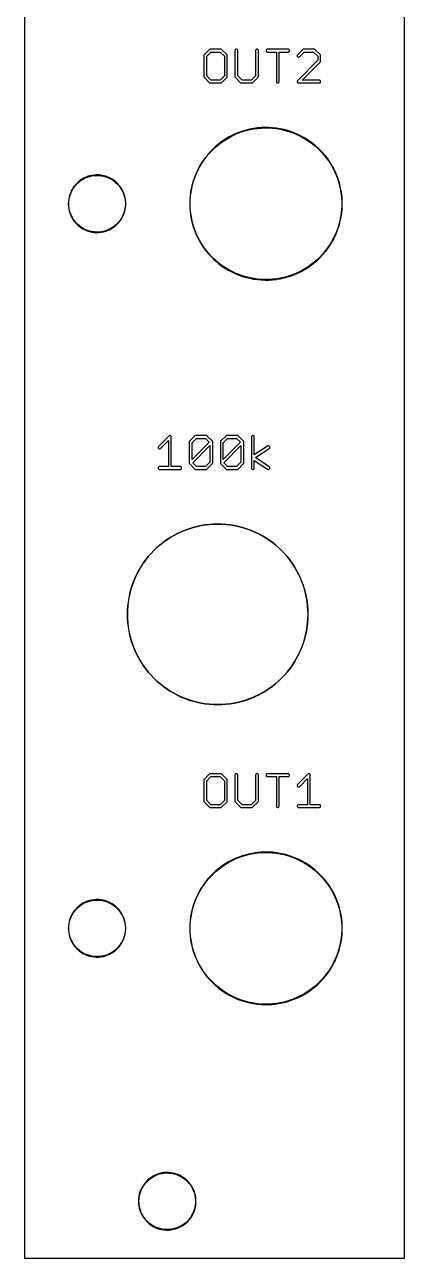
# Model space of a CAD drawing. Extents: x 1 to 21, y 9 to 138.
# Drawn here: x 1.3 to 21.2, y 9.3 to 74.1 of the extents above; entities that cross this region are included whole.
import ezdxf

# ---------------------------------------------------------------- set-up
doc = ezdxf.new("R2010")
doc.units = 0

msp = doc.modelspace()

# ---------------------------------------------------------------- linework, layer by layer
at = {"color": 5, "true_color": 0x0000ff}
msp.add_polyline3d([(21.24964, 9.25322, 0), (21.24964, 137.75436, 0), (1.27, 137.75436, 0), (1.27, 9.25322, 0), (21.24964, 9.25322, 0)], close=True, dxfattribs=at)
at = {"color": 34, "true_color": 0x008000}
for points in [[(1.27, 9.25322, 0), (21.24964, 9.25322, 0), (21.24964, 137.75436, 0), (1.27, 137.75436, 0), (1.27, 9.25322, 0)], [(11.91836, 71.35715, 0), (11.92919, 71.37839, 0), (11.93292, 71.40194, 0), (11.93292, 72.48652, 0), (11.92919, 72.51006, 0), (11.91836, 72.5313, 0), (11.62972, 72.81994, 0), (11.60848, 72.83077, 0), (11.58494, 72.83449, 0), (11.04392, 72.83449, 0), (11.02037, 72.83077, 0), (10.99913, 72.81994, 0), (10.71049, 72.5313, 0), (10.69966, 72.51006, 0), (10.69593, 72.48652, 0), (10.69593, 71.40194, 0), (10.69966, 71.37839, 0), (10.71049, 71.35715, 0), (10.99913, 71.06851, 0), (11.02037, 71.05768, 0), (11.04392, 71.05395, 0), (11.58494, 71.05395, 0), (11.60848, 71.05768, 0), (11.62972, 71.06851, 0), (11.91836, 71.35715, 0)], [(11.5547, 71.20635, 0), (11.07415, 71.20635, 0), (10.84833, 71.43216, 0), (10.84833, 72.45628, 0), (11.07414, 72.68209, 0), (11.55471, 72.68209, 0), (11.78052, 72.45628, 0), (11.78052, 71.43216, 0), (11.5547, 71.20635, 0)], [(12.63489, 71.06851, 0), (12.65613, 71.05768, 0), (12.67968, 71.05395, 0), (13.22323, 71.05395, 0), (13.24678, 71.05768, 0), (13.26802, 71.06851, 0), (13.28488, 71.08537, 0), (13.55412, 71.35715, 0), (13.56495, 71.37839, 0), (13.56867, 71.40194, 0), (13.56867, 72.75829, 0), (13.56495, 72.78184, 0), (13.55412, 72.80307, 0), (13.53726, 72.81994, 0), (13.51602, 72.83077, 0), (13.49247, 72.83449, 0), (13.46893, 72.83077, 0), (13.44769, 72.81994, 0), (13.43083, 72.80307, 0), (13.42, 72.78184, 0), (13.41627, 72.75829, 0), (13.41627, 71.43202, 0), (13.19271, 71.20635, 0), (12.70991, 71.20635, 0), (12.4841, 71.43215, 0), (12.4841, 72.75829, 0), (12.48037, 72.78184, 0), (12.46954, 72.80307, 0), (12.45268, 72.81994, 0), (12.43144, 72.83077, 0), (12.4079, 72.83449, 0), (12.38435, 72.83077, 0), (12.36311, 72.81994, 0), (12.34625, 72.80307, 0), (12.33542, 72.78184, 0), (12.3317, 72.75829, 0), (12.3317, 71.40194, 0), (12.33542, 71.37839, 0), (12.34625, 71.35715, 0), (12.63489, 71.06851, 0)], [(14.0462, 72.83449, 0), (14.02265, 72.83077, 0), (14.00141, 72.81994, 0), (13.98455, 72.80307, 0), (13.97372, 72.78184, 0), (13.97, 72.75829, 0), (13.97372, 72.73475, 0), (13.98455, 72.71351, 0), (14.00141, 72.69665, 0), (14.02265, 72.68582, 0), (14.0462, 72.68209, 0), (14.51356, 72.68209, 0), (14.51356, 71.13015, 0), (14.51728, 71.10661, 0), (14.52811, 71.08537, 0), (14.54497, 71.06851, 0), (14.56621, 71.05768, 0), (14.58976, 71.05395, 0), (14.6133, 71.05768, 0), (14.63454, 71.06851, 0), (14.6514, 71.08537, 0), (14.66223, 71.10661, 0), (14.66596, 71.13015, 0), (14.66596, 72.68209, 0), (15.13078, 72.68209, 0), (15.15432, 72.68582, 0), (15.17556, 72.69665, 0), (15.19242, 72.71351, 0), (15.20325, 72.73475, 0), (15.20698, 72.75829, 0), (15.20325, 72.78184, 0), (15.19242, 72.80307, 0), (15.17556, 72.81994, 0), (15.15432, 72.83077, 0), (15.13078, 72.83449, 0), (14.0462, 72.83449, 0)], [(15.95373, 72.83449, 0), (15.93019, 72.83077, 0), (15.90895, 72.81994, 0), (15.89209, 72.80307, 0), (15.62285, 72.5313, 0), (15.61202, 72.51006, 0), (15.6083, 72.48652, 0), (15.61202, 72.46297, 0), (15.62285, 72.44173, 0), (15.63971, 72.42487, 0), (15.66095, 72.41404, 0), (15.6845, 72.41032, 0), (15.70804, 72.41404, 0), (15.72928, 72.42487, 0), (15.74614, 72.44173, 0), (15.98425, 72.68209, 0), (16.46707, 72.68209, 0), (16.69287, 72.45629, 0), (16.69287, 72.24496, 0), (15.62285, 71.17494, 0), (15.61202, 71.1537, 0), (15.6083, 71.13015, 0), (15.61202, 71.10661, 0), (15.62285, 71.08537, 0), (15.63971, 71.06851, 0), (15.66095, 71.05768, 0), (15.6845, 71.05395, 0), (16.76908, 71.05395, 0), (16.79262, 71.05768, 0), (16.81385, 71.06851, 0), (16.83072, 71.08537, 0), (16.84155, 71.10661, 0), (16.84528, 71.13015, 0), (16.84155, 71.1537, 0), (16.83072, 71.17494, 0), (16.81385, 71.1918, 0), (16.79262, 71.20263, 0), (16.76908, 71.20635, 0), (15.86712, 71.20635, 0), (16.83072, 72.16995, 0), (16.84155, 72.19119, 0), (16.84528, 72.21474, 0), (16.84528, 72.48652, 0), (16.84155, 72.51006, 0), (16.83072, 72.5313, 0), (16.54207, 72.81994, 0), (16.52084, 72.83077, 0), (16.4973, 72.83449, 0), (15.95373, 72.83449, 0)], [(13.71854, 68.70953, 0), (13.51788, 68.69175, 0), (13.31975, 68.66381, 0), (13.31583, 68.66319, 0), (13.11771, 68.62509, 0), (12.92213, 68.57683, 0), (12.72909, 68.52095, 0), (12.54113, 68.45491, 0), (12.35317, 68.37871, 0), (12.17283, 68.29235, 0), (12.16929, 68.29055, 0), (11.99149, 68.19656, 0), (11.81877, 68.09242, 0), (11.65113, 67.98067, 0), (11.49111, 67.85875, 0), (11.33617, 67.73175, 0), (11.18631, 67.59459, 0), (11.1835, 67.59178, 0), (11.0438, 67.44954, 0), (10.90918, 67.29967, 0), (10.78218, 67.1422, 0), (10.66534, 66.97964, 0), (10.55612, 66.812, 0), (10.45452, 66.63928, 0), (10.36054, 66.45894, 0), (10.35873, 66.4554, 0), (10.27746, 66.27252, 0), (10.20126, 66.0871, 0), (10.13776, 65.8966, 0), (10.08188, 65.70356, 0), (10.0387, 65.50798, 0), (10.00314, 65.30986, 0), (10.0025, 65.30593, 0), (9.97711, 65.10527, 0), (9.96186, 64.90461, 0), (9.9568, 64.70395, 0), (9.96186, 64.5033, 0), (9.97711, 64.30264, 0), (10.0025, 64.10198, 0), (10.00314, 64.09805, 0), (10.0387, 63.89993, 0), (10.08188, 63.70435, 0), (10.13776, 63.51131, 0), (10.20126, 63.32081, 0), (10.27746, 63.13539, 0), (10.35873, 62.95251, 0), (10.36054, 62.94897, 0), (10.45452, 62.76863, 0), (10.55612, 62.59591, 0), (10.66534, 62.42827, 0), (10.78218, 62.26571, 0), (10.90918, 62.10823, 0), (11.0438, 61.95837, 0), (11.1835, 61.81613, 0), (11.18631, 61.81332, 0), (11.33617, 61.67616, 0), (11.49111, 61.54916, 0), (11.65113, 61.42724, 0), (11.81877, 61.31548, 0), (11.99149, 61.21134, 0), (12.16929, 61.11736, 0), (12.17283, 61.11556, 0), (12.35317, 61.0292, 0), (12.54113, 60.953, 0), (12.72909, 60.88696, 0), (12.92213, 60.83108, 0), (13.11771, 60.78282, 0), (13.31583, 60.74472, 0), (13.31975, 60.74409, 0), (13.51788, 60.71615, 0), (13.71854, 60.69838, 0), (13.9192, 60.69075, 0), (14.11985, 60.6933, 0), (14.32051, 60.70599, 0), (14.52118, 60.72885, 0), (14.5251, 60.72948, 0), (14.72322, 60.7625, 0), (14.9188, 60.80568, 0), (15.11438, 60.85648, 0), (15.30488, 60.91998, 0), (15.49284, 60.9911, 0), (15.67826, 61.07238, 0), (15.85606, 61.16128, 0), (15.8596, 61.16308, 0), (16.03485, 61.26214, 0), (16.20504, 61.37136, 0), (16.37014, 61.4882, 0), (16.52762, 61.61012, 0), (16.68002, 61.7422, 0), (16.8248, 61.8819, 0), (16.82761, 61.88471, 0), (16.96477, 62.03203, 0), (17.09431, 62.18443, 0), (17.21623, 62.34445, 0), (17.33053, 62.50955, 0), (17.43721, 62.68227, 0), (17.53372, 62.85753, 0), (17.53553, 62.86107, 0), (17.62189, 63.04141, 0), (17.70063, 63.22683, 0), (17.77175, 63.41733, 0), (17.83017, 63.60783, 0), (17.88097, 63.80341, 0), (17.92161, 63.99899, 0), (17.92223, 64.00292, 0), (17.95272, 64.20357, 0), (17.97303, 64.40169, 0), (17.98319, 64.60236, 0), (17.98319, 64.80556, 0), (17.97303, 65.00622, 0), (17.95272, 65.20433, 0), (17.92223, 65.405, 0), (17.92161, 65.40891, 0), (17.88097, 65.6045, 0), (17.83017, 65.80007, 0), (17.77175, 65.99057, 0), (17.70063, 66.18107, 0), (17.62189, 66.3665, 0), (17.53553, 66.54684, 0), (17.53372, 66.55038, 0), (17.43721, 66.72564, 0), (17.33053, 66.89836, 0), (17.21623, 67.06346, 0), (17.09431, 67.22347, 0), (16.96477, 67.37587, 0), (16.82761, 67.5232, 0), (16.8248, 67.52601, 0), (16.68002, 67.66571, 0), (16.52762, 67.79779, 0), (16.37014, 67.9197, 0), (16.20504, 68.03655, 0), (16.03485, 68.14577, 0), (15.8596, 68.24482, 0), (15.85606, 68.24663, 0), (15.67826, 68.33553, 0), (15.49284, 68.41681, 0), (15.30488, 68.48793, 0), (15.11438, 68.55143, 0), (14.9188, 68.60223, 0), (14.72322, 68.64541, 0), (14.5251, 68.67843, 0), (14.52118, 68.67905, 0), (14.32051, 68.70191, 0), (14.11985, 68.71462, 0), (13.9192, 68.71715, 0), (13.71854, 68.70953, 0)], [(14.32051, 60.73139, 0), (14.11985, 60.7187, 0), (13.9192, 60.71615, 0), (13.71854, 60.72378, 0), (13.51788, 60.74155, 0), (13.3224, 60.76912, 0), (13.12556, 60.80697, 0), (12.92998, 60.85523, 0), (12.73694, 60.91111, 0), (12.54898, 60.97715, 0), (12.36102, 61.05335, 0), (12.18211, 61.13902, 0), (12.00642, 61.23189, 0), (11.8337, 61.33603, 0), (11.66606, 61.44779, 0), (11.50604, 61.56971, 0), (11.3511, 61.69671, 0), (11.20174, 61.83342, 0), (11.06435, 61.9733, 0), (10.92973, 62.12316, 0), (10.80273, 62.28064, 0), (10.68589, 62.4432, 0), (10.57667, 62.61084, 0), (10.47507, 62.78356, 0), (10.38263, 62.96094, 0), (10.30161, 63.14324, 0), (10.22541, 63.32866, 0), (10.16191, 63.51916, 0), (10.10603, 63.7122, 0), (10.06284, 63.90778, 0), (10.02774, 64.10337, 0), (10.0025, 64.30264, 0), (9.98728, 64.5033, 0), (9.9822, 64.70395, 0), (9.98728, 64.90461, 0), (10.0025, 65.10527, 0), (10.02774, 65.30454, 0), (10.06284, 65.50013, 0), (10.10603, 65.69571, 0), (10.16191, 65.88875, 0), (10.22541, 66.07925, 0), (10.30161, 66.26466, 0), (10.38263, 66.44697, 0), (10.47507, 66.62435, 0), (10.57667, 66.79707, 0), (10.68589, 66.96471, 0), (10.80273, 67.12727, 0), (10.92973, 67.28475, 0), (11.06435, 67.43461, 0), (11.20183, 67.57458, 0), (11.3511, 67.7112, 0), (11.50604, 67.8382, 0), (11.66606, 67.96012, 0), (11.8337, 68.07187, 0), (12.00642, 68.17601, 0), (12.18191, 68.26878, 0), (12.36102, 68.35456, 0), (12.54898, 68.43076, 0), (12.73694, 68.49679, 0), (12.92998, 68.55267, 0), (13.12556, 68.60093, 0), (13.32259, 68.63882, 0), (13.51788, 68.66636, 0), (13.71854, 68.68414, 0), (13.9192, 68.69176, 0), (14.11985, 68.68922, 0), (14.32051, 68.67652, 0), (14.52052, 68.65374, 0), (14.71537, 68.62126, 0), (14.91095, 68.57808, 0), (15.10653, 68.52728, 0), (15.29703, 68.46378, 0), (15.48499, 68.39266, 0), (15.67041, 68.31138, 0), (15.84498, 68.2241, 0), (16.01992, 68.12522, 0), (16.19011, 68.016, 0), (16.35521, 67.89915, 0), (16.51269, 67.77724, 0), (16.66509, 67.64516, 0), (16.80796, 67.5073, 0), (16.94422, 67.36095, 0), (17.07376, 67.20855, 0), (17.19568, 67.04853, 0), (17.30998, 66.88343, 0), (17.41666, 66.71071, 0), (17.51244, 66.53677, 0), (17.59774, 66.35865, 0), (17.67648, 66.17323, 0), (17.74759, 65.98273, 0), (17.80602, 65.79223, 0), (17.85682, 65.59665, 0), (17.89736, 65.40148, 0), (17.92732, 65.20433, 0), (17.94764, 65.00622, 0), (17.9578, 64.80556, 0), (17.9578, 64.60236, 0), (17.94764, 64.40169, 0), (17.92732, 64.20357, 0), (17.89736, 64.0064, 0), (17.85682, 63.81126, 0), (17.80602, 63.61568, 0), (17.74759, 63.42518, 0), (17.67648, 63.23468, 0), (17.59774, 63.04926, 0), (17.51244, 62.87114, 0), (17.41666, 62.6972, 0), (17.30998, 62.52448, 0), (17.19568, 62.35938, 0), (17.07376, 62.19936, 0), (16.94422, 62.04696, 0), (16.80796, 61.90061, 0), (16.66509, 61.76275, 0), (16.51269, 61.63067, 0), (16.35521, 61.50875, 0), (16.19011, 61.39191, 0), (16.01992, 61.28269, 0), (15.84513, 61.18389, 0), (15.67041, 61.09653, 0), (15.48499, 61.01525, 0), (15.29703, 60.94413, 0), (15.10653, 60.88063, 0), (14.91095, 60.82983, 0), (14.71537, 60.78665, 0), (14.52052, 60.75417, 0), (14.32051, 60.73139, 0)], [(4.9276, 66.21017, 0), (4.80568, 66.19239, 0), (4.80175, 66.19177, 0), (4.68236, 66.16383, 0), (4.56553, 66.12827, 0), (4.45123, 66.08255, 0), (4.44768, 66.08074, 0), (4.33847, 66.02487, 0), (4.23433, 65.96137, 0), (4.13781, 65.88771, 0), (4.04383, 65.80643, 0), (3.95466, 65.71726, 0), (3.87846, 65.62327, 0), (3.80734, 65.52422, 0), (3.74384, 65.41754, 0), (3.74204, 65.414, 0), (3.69124, 65.30224, 0), (3.64552, 65.18794, 0), (3.6125, 65.0711, 0), (3.5871, 64.95171, 0), (3.58647, 64.9478, 0), (3.57123, 64.82588, 0), (3.56615, 64.70395, 0), (3.57123, 64.58204, 0), (3.58647, 64.46011, 0), (3.5871, 64.45619, 0), (3.6125, 64.33681, 0), (3.64552, 64.21997, 0), (3.69124, 64.10567, 0), (3.74204, 63.99391, 0), (3.74384, 63.99037, 0), (3.80734, 63.88369, 0), (3.87846, 63.78463, 0), (3.95466, 63.69065, 0), (4.041, 63.60431, 0), (4.04101, 63.60429, 0), (4.04383, 63.60148, 0), (4.13781, 63.5202, 0), (4.23433, 63.44654, 0), (4.33847, 63.38304, 0), (4.44768, 63.32716, 0), (4.45123, 63.32536, 0), (4.56553, 63.27964, 0), (4.68236, 63.24408, 0), (4.80175, 63.21614, 0), (4.80568, 63.21552, 0), (4.9276, 63.19773, 0), (5.04952, 63.19012, 0), (5.17143, 63.19265, 0), (5.29336, 63.20536, 0), (5.29728, 63.20598, 0), (5.4192, 63.22884, 0), (5.53604, 63.25932, 0), (5.65034, 63.3025, 0), (5.7621, 63.3533, 0), (5.76564, 63.3551, 0), (5.87232, 63.41352, 0), (5.97392, 63.4821, 0), (6.07044, 63.5583, 0), (6.15934, 63.64212, 0), (6.16215, 63.64493, 0), (6.24343, 63.73637, 0), (6.31963, 63.83289, 0), (6.38567, 63.93703, 0), (6.44155, 64.04625, 0), (6.44335, 64.04979, 0), (6.49415, 64.16155, 0), (6.53225, 64.27585, 0), (6.56273, 64.39523, 0), (6.58305, 64.51715, 0), (6.58367, 64.52108, 0), (6.59383, 64.643, 0), (6.59383, 64.76491, 0), (6.58367, 64.88684, 0), (6.58305, 64.89076, 0), (6.56273, 65.01268, 0), (6.53225, 65.13206, 0), (6.49415, 65.24636, 0), (6.44335, 65.35812, 0), (6.44155, 65.36166, 0), (6.38567, 65.47087, 0), (6.31963, 65.57501, 0), (6.24343, 65.67153, 0), (6.16215, 65.76298, 0), (6.15934, 65.76579, 0), (6.07044, 65.84961, 0), (5.97392, 65.92581, 0), (5.87232, 65.99439, 0), (5.76564, 66.0528, 0), (5.7621, 66.05461, 0), (5.65034, 66.10541, 0), (5.53604, 66.14859, 0), (5.4192, 66.17907, 0), (5.29728, 66.20193, 0), (5.29336, 66.20255, 0), (5.17143, 66.21525, 0), (5.04952, 66.2178, 0), (4.9276, 66.21017, 0)], [(5.29208, 63.23063, 0), (5.17143, 63.21805, 0), (5.04952, 63.21552, 0), (4.9276, 63.22313, 0), (4.80892, 63.24045, 0), (4.69022, 63.26823, 0), (4.57338, 63.30379, 0), (4.45918, 63.34947, 0), (4.3534, 63.40359, 0), (4.24925, 63.46709, 0), (4.15273, 63.54075, 0), (4.05876, 63.62203, 0), (4.05874, 63.62204, 0), (3.97521, 63.70558, 0), (3.89901, 63.79956, 0), (3.82789, 63.89862, 0), (3.7652, 64.00394, 0), (3.71539, 64.11351, 0), (3.66967, 64.22781, 0), (3.63665, 64.34466, 0), (3.61159, 64.46246, 0), (3.59664, 64.58204, 0), (3.59156, 64.70395, 0), (3.59664, 64.82588, 0), (3.61159, 64.94545, 0), (3.63665, 65.06325, 0), (3.66967, 65.18009, 0), (3.71539, 65.29439, 0), (3.7652, 65.40397, 0), (3.82789, 65.50928, 0), (3.89901, 65.60835, 0), (3.97521, 65.70233, 0), (4.05874, 65.78587, 0), (4.05876, 65.78588, 0), (4.15273, 65.86716, 0), (4.24925, 65.94082, 0), (4.3534, 66.00432, 0), (4.45927, 66.05847, 0), (4.57338, 66.10411, 0), (4.69022, 66.13968, 0), (4.80903, 66.16749, 0), (4.9276, 66.18478, 0), (5.04952, 66.1924, 0), (5.17143, 66.18986, 0), (5.29196, 66.17731, 0), (5.41135, 66.15492, 0), (5.52819, 66.12444, 0), (5.64249, 66.08126, 0), (5.75266, 66.03118, 0), (5.85739, 65.97384, 0), (5.95899, 65.90526, 0), (6.05551, 65.82906, 0), (6.14248, 65.74706, 0), (6.22288, 65.65661, 0), (6.29908, 65.56009, 0), (6.36512, 65.45595, 0), (6.41929, 65.35007, 0), (6.47, 65.23851, 0), (6.5081, 65.12421, 0), (6.53858, 65.00483, 0), (6.55831, 64.88642, 0), (6.56844, 64.76491, 0), (6.56844, 64.643, 0), (6.55831, 64.52148, 0), (6.53858, 64.40308, 0), (6.5081, 64.2837, 0), (6.47, 64.1694, 0), (6.41925, 64.05775, 0), (6.36512, 63.95196, 0), (6.29908, 63.84782, 0), (6.22288, 63.7513, 0), (6.14248, 63.66085, 0), (6.05551, 63.57885, 0), (5.95899, 63.50265, 0), (5.85739, 63.43407, 0), (5.75276, 63.37677, 0), (5.64249, 63.32665, 0), (5.52819, 63.28347, 0), (5.41135, 63.25299, 0), (5.29208, 63.23063, 0)], [(9.45387, 50.73396, 0), (9.47742, 50.73768, 0), (9.49865, 50.74851, 0), (9.51552, 50.76537, 0), (9.52635, 50.78661, 0), (9.53007, 50.81016, 0), (9.52635, 50.8337, 0), (9.51552, 50.85494, 0), (9.49865, 50.8718, 0), (9.47742, 50.88263, 0), (9.45387, 50.88636, 0), (8.98651, 50.88636, 0), (8.98651, 52.43829, 0), (8.98279, 52.46184, 0), (8.97195, 52.48308, 0), (8.9551, 52.49994, 0), (8.93385, 52.51077, 0), (8.91031, 52.51449, 0), (8.88677, 52.51077, 0), (8.86553, 52.49994, 0), (8.84867, 52.48308, 0), (8.30765, 51.93952, 0), (8.29682, 51.91828, 0), (8.29308, 51.89473, 0), (8.29682, 51.87119, 0), (8.30765, 51.84995, 0), (8.32451, 51.83309, 0), (8.34575, 51.82226, 0), (8.36929, 51.81853, 0), (8.39284, 51.82226, 0), (8.41408, 51.83309, 0), (8.43094, 51.84995, 0), (8.83411, 52.25502, 0), (8.83411, 50.88636, 0), (8.36929, 50.88636, 0), (8.34575, 50.88263, 0), (8.32451, 50.8718, 0), (8.30765, 50.85494, 0), (8.29682, 50.8337, 0), (8.29308, 50.81016, 0), (8.29682, 50.78661, 0), (8.30765, 50.76537, 0), (8.32451, 50.74851, 0), (8.34575, 50.73768, 0), (8.36929, 50.73396, 0), (9.45387, 50.73396, 0)], [(11.15128, 51.03715, 0), (11.16211, 51.05839, 0), (11.16584, 51.08194, 0), (11.16584, 52.16651, 0), (11.16211, 52.19006, 0), (11.15128, 52.2113, 0), (10.86264, 52.49994, 0), (10.8414, 52.51077, 0), (10.81786, 52.51449, 0), (10.27684, 52.51449, 0), (10.25329, 52.51077, 0), (10.23204, 52.49994, 0), (9.94341, 52.2113, 0), (9.93258, 52.19006, 0), (9.92885, 52.16651, 0), (9.92885, 51.08194, 0), (9.93258, 51.05839, 0), (9.94341, 51.03715, 0), (9.96027, 51.02029, 0), (10.23204, 50.74851, 0), (10.25329, 50.73768, 0), (10.27684, 50.73396, 0), (10.81786, 50.73396, 0), (10.8414, 50.73768, 0), (10.86264, 50.74851, 0), (11.15128, 51.03715, 0)], [(10.08125, 51.26456, 0), (10.08125, 52.13628, 0), (10.30706, 52.36209, 0), (10.78763, 52.36209, 0), (10.98321, 52.16652, 0), (10.08125, 51.26456, 0)], [(10.78763, 50.88636, 0), (10.30706, 50.88636, 0), (10.11149, 51.08194, 0), (11.01344, 51.98389, 0), (11.01344, 51.11217, 0), (10.78763, 50.88636, 0)], [(12.78958, 51.03715, 0), (12.80041, 51.05839, 0), (12.80413, 51.08194, 0), (12.80413, 52.16651, 0), (12.80041, 52.19006, 0), (12.78958, 52.2113, 0), (12.50094, 52.49994, 0), (12.4797, 52.51077, 0), (12.45615, 52.51449, 0), (11.9126, 52.51449, 0), (11.88905, 52.51077, 0), (11.86781, 52.49994, 0), (11.85095, 52.48308, 0), (11.58171, 52.2113, 0), (11.57088, 52.19006, 0), (11.56716, 52.16651, 0), (11.56716, 51.08194, 0), (11.57088, 51.05839, 0), (11.58171, 51.03715, 0), (11.85095, 50.76537, 0), (11.86781, 50.74851, 0), (11.88905, 50.73768, 0), (11.9126, 50.73396, 0), (12.45615, 50.73396, 0), (12.4797, 50.73768, 0), (12.50094, 50.74851, 0), (12.78958, 51.03715, 0)], [(11.71956, 51.26457, 0), (11.71956, 52.13643, 0), (11.94311, 52.36209, 0), (12.42593, 52.36209, 0), (12.62151, 52.16652, 0), (11.71956, 51.26457, 0)], [(12.42593, 50.88636, 0), (11.94311, 50.88636, 0), (11.74957, 51.08172, 0), (12.65173, 51.98388, 0), (12.65173, 51.11216, 0), (12.42593, 50.88636, 0)], [(14.09445, 50.73396, 0), (14.118, 50.73768, 0), (14.13924, 50.74851, 0), (14.1561, 50.76537, 0), (14.16693, 50.78661, 0), (14.17065, 50.81016, 0), (14.16693, 50.8337, 0), (14.1561, 50.85494, 0), (14.13924, 50.8718, 0), (13.41658, 51.35357, 0), (14.13924, 51.83309, 0), (14.1561, 51.84995, 0), (14.16693, 51.87119, 0), (14.17065, 51.89473, 0), (14.16693, 51.91828, 0), (14.1561, 51.93952, 0), (14.13924, 51.95638, 0), (14.118, 51.96721, 0), (14.09445, 51.97093, 0), (14.07091, 51.96721, 0), (14.04967, 51.95638, 0), (13.35532, 51.49564, 0), (13.35532, 52.43829, 0), (13.35159, 52.46184, 0), (13.34076, 52.48308, 0), (13.3239, 52.49994, 0), (13.30266, 52.51077, 0), (13.27912, 52.51449, 0), (13.25557, 52.51077, 0), (13.23433, 52.49994, 0), (13.21747, 52.48308, 0), (13.20664, 52.46184, 0), (13.20292, 52.43829, 0), (13.20292, 50.81016, 0), (13.20664, 50.78661, 0), (13.21747, 50.76537, 0), (13.23433, 50.74851, 0), (13.25557, 50.73768, 0), (13.27912, 50.73396, 0), (13.30266, 50.73768, 0), (13.3239, 50.74851, 0), (13.34076, 50.76537, 0), (13.35159, 50.78661, 0), (13.35532, 50.81016, 0), (13.35532, 51.21141, 0), (14.04967, 50.74851, 0), (14.07091, 50.73768, 0), (14.09445, 50.73396, 0)], [(11.21156, 47.85995, 0), (10.99058, 47.8447, 0), (10.77468, 47.8193, 0), (10.77428, 47.81924, 0), (10.55625, 47.78375, 0), (10.55624, 47.78375, 0), (10.55584, 47.78368, 0), (10.34248, 47.73796, 0), (10.12912, 47.68462, 0), (9.92084, 47.61858, 0), (9.71256, 47.54492, 0), (9.5119, 47.4611, 0), (9.31124, 47.36712, 0), (9.31089, 47.36694, 0), (9.11785, 47.26534, 0), (8.92989, 47.15358, 0), (8.74447, 47.0342, 0), (8.56667, 46.90466, 0), (8.39395, 46.77004, 0), (8.22885, 46.62526, 0), (8.07137, 46.47286, 0), (8.07109, 46.47258, 0), (7.91869, 46.3151, 0), (7.77391, 46.15, 0), (7.63929, 45.97728, 0), (7.50975, 45.79948, 0), (7.39037, 45.61406, 0), (7.27861, 45.4261, 0), (7.27843, 45.42575, 0), (7.17701, 45.23306, 0), (7.17683, 45.23271, 0), (7.08285, 45.03205, 0), (6.99903, 44.83139, 0), (6.92537, 44.62311, 0), (6.85933, 44.41483, 0), (6.80599, 44.20147, 0), (6.76027, 43.98811, 0), (6.76021, 43.98772, 0), (6.76021, 43.9877, 0), (6.72471, 43.76967, 0), (6.72465, 43.76928, 0), (6.69924, 43.55338, 0), (6.68401, 43.3324, 0), (6.67893, 43.11396, 0), (6.68401, 42.89552, 0), (6.69924, 42.67453, 0), (6.72465, 42.45864, 0), (6.72471, 42.45824, 0), (6.76027, 42.2398, 0), (6.80599, 42.02644, 0), (6.85933, 41.81308, 0), (6.92537, 41.60479, 0), (6.99903, 41.39652, 0), (7.08285, 41.19586, 0), (7.17683, 40.99519, 0), (7.17701, 40.99485, 0), (7.27861, 40.80181, 0), (7.39037, 40.61385, 0), (7.50975, 40.42843, 0), (7.63929, 40.25063, 0), (7.77391, 40.07791, 0), (7.91869, 39.91281, 0), (7.91897, 39.91252, 0), (8.07109, 39.75533, 0), (8.07137, 39.75504, 0), (8.22885, 39.60264, 0), (8.39395, 39.45787, 0), (8.56667, 39.32325, 0), (8.74447, 39.19371, 0), (8.92989, 39.07433, 0), (9.11785, 38.96257, 0), (9.31089, 38.86097, 0), (9.31124, 38.86079, 0), (9.5119, 38.76681, 0), (9.71256, 38.68298, 0), (9.92084, 38.60933, 0), (10.12912, 38.54329, 0), (10.34248, 38.48995, 0), (10.55584, 38.44422, 0), (10.77428, 38.40867, 0), (10.77468, 38.4086, 0), (10.99058, 38.38321, 0), (11.21156, 38.36797, 0), (11.43, 38.36289, 0), (11.64844, 38.36797, 0), (11.86942, 38.38321, 0), (12.08532, 38.4086, 0), (12.08571, 38.40867, 0), (12.30415, 38.44422, 0), (12.51751, 38.48995, 0), (12.73087, 38.54329, 0), (12.93915, 38.60933, 0), (13.14743, 38.68298, 0), (13.34809, 38.76681, 0), (13.54875, 38.86079, 0), (13.5491, 38.86097, 0), (13.74214, 38.96257, 0), (13.9301, 39.07433, 0), (14.11552, 39.19371, 0), (14.29332, 39.32325, 0), (14.46604, 39.45787, 0), (14.63114, 39.60264, 0), (14.78862, 39.75504, 0), (14.7889, 39.75533, 0), (14.94102, 39.91252, 0), (14.9413, 39.91281, 0), (15.08608, 40.07791, 0), (15.2207, 40.25063, 0), (15.35024, 40.42843, 0), (15.46962, 40.61385, 0), (15.58138, 40.80181, 0), (15.68298, 40.99485, 0), (15.68316, 40.99519, 0), (15.77714, 41.19586, 0), (15.86096, 41.39652, 0), (15.93462, 41.60479, 0), (16.00066, 41.81308, 0), (16.05399, 42.02644, 0), (16.09972, 42.2398, 0), (16.13528, 42.45824, 0), (16.13535, 42.45864, 0), (16.16075, 42.67453, 0), (16.17598, 42.89552, 0), (16.18106, 43.11396, 0), (16.17598, 43.3324, 0), (16.16075, 43.55338, 0), (16.13535, 43.76928, 0), (16.13528, 43.76967, 0), (16.09978, 43.9877, 0), (16.09978, 43.98772, 0), (16.09972, 43.98811, 0), (16.05407, 44.20108, 0), (16.05399, 44.20147, 0), (16.00066, 44.41483, 0), (15.93462, 44.62311, 0), (15.86096, 44.83139, 0), (15.77714, 45.03205, 0), (15.68316, 45.23271, 0), (15.68298, 45.23306, 0), (15.58156, 45.42575, 0), (15.58138, 45.4261, 0), (15.46962, 45.61406, 0), (15.35024, 45.79948, 0), (15.2207, 45.97728, 0), (15.08608, 46.15, 0), (14.9413, 46.3151, 0), (14.7889, 46.47258, 0), (14.78862, 46.47286, 0), (14.63114, 46.62526, 0), (14.46604, 46.77004, 0), (14.29332, 46.90466, 0), (14.11552, 47.0342, 0), (13.9301, 47.15358, 0), (13.74214, 47.26534, 0), (13.5491, 47.36694, 0), (13.54875, 47.36712, 0), (13.34809, 47.4611, 0), (13.14743, 47.54492, 0), (12.93915, 47.61858, 0), (12.73087, 47.68462, 0), (12.51751, 47.73796, 0), (12.30415, 47.78368, 0), (12.30375, 47.78375, 0), (12.30374, 47.78375, 0), (12.08571, 47.81924, 0), (12.08532, 47.8193, 0), (11.86942, 47.8447, 0), (11.64844, 47.85995, 0), (11.43, 47.86503, 0), (11.21156, 47.85995, 0)], [(11.86942, 38.38575, 0), (11.64844, 38.3705, 0), (11.43, 38.36542, 0), (11.21156, 38.3705, 0), (10.99058, 38.38575, 0), (10.77476, 38.41113, 0), (10.55663, 38.44664, 0), (10.34327, 38.49236, 0), (10.12991, 38.54569, 0), (9.92163, 38.61173, 0), (9.71335, 38.6854, 0), (9.51268, 38.76921, 0), (9.31203, 38.8632, 0), (9.11933, 38.96461, 0), (8.93138, 39.07638, 0), (8.74596, 39.19576, 0), (8.56816, 39.3253, 0), (8.39544, 39.45991, 0), (8.23034, 39.6047, 0), (8.07286, 39.7571, 0), (7.92074, 39.91429, 0), (7.77596, 40.0794, 0), (7.64134, 40.25212, 0), (7.5118, 40.42992, 0), (7.39242, 40.61534, 0), (7.28066, 40.8033, 0), (7.17924, 40.99599, 0), (7.08526, 41.19665, 0), (7.00144, 41.3973, 0), (6.92778, 41.60559, 0), (6.86174, 41.81387, 0), (6.8084, 42.02723, 0), (6.76268, 42.24059, 0), (6.72718, 42.45864, 0), (6.70178, 42.67453, 0), (6.68655, 42.89552, 0), (6.68147, 43.11396, 0), (6.68655, 43.3324, 0), (6.70178, 43.55338, 0), (6.72717, 43.76917, 0), (6.76268, 43.98732, 0), (6.8084, 44.20068, 0), (6.86174, 44.41404, 0), (6.92778, 44.62232, 0), (7.00144, 44.8306, 0), (7.08526, 45.03126, 0), (7.17921, 45.23185, 0), (7.28066, 45.42461, 0), (7.39242, 45.61257, 0), (7.5118, 45.79799, 0), (7.64134, 45.97579, 0), (7.77596, 46.14851, 0), (7.92074, 46.31361, 0), (8.073, 46.47095, 0), (8.23034, 46.62321, 0), (8.39544, 46.76799, 0), (8.56816, 46.90261, 0), (8.74596, 47.03215, 0), (8.93138, 47.15153, 0), (9.11933, 47.26329, 0), (9.31203, 47.36471, 0), (9.51268, 47.45869, 0), (9.71335, 47.54251, 0), (9.92163, 47.61617, 0), (10.12991, 47.68221, 0), (10.34327, 47.73555, 0), (10.55663, 47.78127, 0), (10.77476, 47.81678, 0), (10.99058, 47.84217, 0), (11.21156, 47.85741, 0), (11.43, 47.86249, 0), (11.64844, 47.85741, 0), (11.86942, 47.84217, 0), (12.08521, 47.81678, 0), (12.30336, 47.78127, 0), (12.51672, 47.73555, 0), (12.73008, 47.68221, 0), (12.93836, 47.61617, 0), (13.14664, 47.54251, 0), (13.3473, 47.45869, 0), (13.54789, 47.36474, 0), (13.74065, 47.26329, 0), (13.92861, 47.15153, 0), (14.11403, 47.03215, 0), (14.29183, 46.90261, 0), (14.46455, 46.76799, 0), (14.62965, 46.62321, 0), (14.78699, 46.47095, 0), (14.93925, 46.31361, 0), (15.08403, 46.14851, 0), (15.21865, 45.97579, 0), (15.34819, 45.79799, 0), (15.46757, 45.61257, 0), (15.57933, 45.42461, 0), (15.68078, 45.23185, 0), (15.77473, 45.03126, 0), (15.85855, 44.8306, 0), (15.93221, 44.62232, 0), (15.99825, 44.41404, 0), (16.05159, 44.20068, 0), (16.09731, 43.98732, 0), (16.1328, 43.76928, 0), (16.1582, 43.55338, 0), (16.17345, 43.3324, 0), (16.17852, 43.11396, 0), (16.17345, 42.89552, 0), (16.1582, 42.67453, 0), (16.1328, 42.45864, 0), (16.1328, 42.45862, 0), (16.09731, 42.24059, 0), (16.05159, 42.02723, 0), (15.99825, 41.81387, 0), (15.93221, 41.60559, 0), (15.85855, 41.3973, 0), (15.77473, 41.19665, 0), (15.68075, 40.99599, 0), (15.57933, 40.8033, 0), (15.46757, 40.61534, 0), (15.34819, 40.42992, 0), (15.21865, 40.25212, 0), (15.08403, 40.0794, 0), (14.93925, 39.91429, 0), (14.78713, 39.7571, 0), (14.62965, 39.6047, 0), (14.46455, 39.45991, 0), (14.29183, 39.3253, 0), (14.11403, 39.19576, 0), (13.92861, 39.07638, 0), (13.74065, 38.96461, 0), (13.54789, 38.86317, 0), (13.3473, 38.76921, 0), (13.14664, 38.6854, 0), (12.93836, 38.61173, 0), (12.73008, 38.54569, 0), (12.51672, 38.49236, 0), (12.30336, 38.44664, 0), (12.08521, 38.41113, 0), (11.86942, 38.38575, 0)], [(11.91836, 33.25715, 0), (11.92919, 33.27839, 0), (11.93292, 33.30193, 0), (11.93292, 34.38651, 0), (11.92919, 34.41006, 0), (11.91836, 34.4313, 0), (11.62972, 34.71994, 0), (11.60848, 34.73077, 0), (11.58494, 34.73449, 0), (11.04392, 34.73449, 0), (11.02037, 34.73077, 0), (10.99913, 34.71994, 0), (10.71049, 34.4313, 0), (10.69966, 34.41006, 0), (10.69593, 34.38651, 0), (10.69593, 33.30193, 0), (10.69966, 33.27839, 0), (10.71049, 33.25715, 0), (10.99913, 32.96851, 0), (11.02037, 32.95768, 0), (11.04392, 32.95395, 0), (11.58494, 32.95395, 0), (11.60848, 32.95768, 0), (11.62972, 32.96851, 0), (11.91836, 33.25715, 0)], [(11.5547, 33.10635, 0), (11.07415, 33.10635, 0), (10.84833, 33.33217, 0), (10.84833, 34.35627, 0), (11.07414, 34.58209, 0), (11.55471, 34.58209, 0), (11.78052, 34.35627, 0), (11.78052, 33.33217, 0), (11.5547, 33.10635, 0)], [(12.63489, 32.96851, 0), (12.65613, 32.95768, 0), (12.67968, 32.95395, 0), (13.22323, 32.95395, 0), (13.24678, 32.95768, 0), (13.26802, 32.96851, 0), (13.28488, 32.98537, 0), (13.55412, 33.25715, 0), (13.56495, 33.27839, 0), (13.56867, 33.30193, 0), (13.56867, 34.65829, 0), (13.56495, 34.68184, 0), (13.55412, 34.70308, 0), (13.53726, 34.71994, 0), (13.51602, 34.73077, 0), (13.49247, 34.73449, 0), (13.46893, 34.73077, 0), (13.44769, 34.71994, 0), (13.43083, 34.70308, 0), (13.42, 34.68184, 0), (13.41627, 34.65829, 0), (13.41627, 33.33202, 0), (13.19271, 33.10635, 0), (12.70991, 33.10635, 0), (12.4841, 33.33216, 0), (12.4841, 34.65829, 0), (12.48037, 34.68184, 0), (12.46954, 34.70308, 0), (12.45268, 34.71994, 0), (12.43144, 34.73077, 0), (12.4079, 34.73449, 0), (12.38435, 34.73077, 0), (12.36311, 34.71994, 0), (12.34625, 34.70308, 0), (12.33542, 34.68184, 0), (12.3317, 34.65829, 0), (12.3317, 33.30193, 0), (12.33542, 33.27839, 0), (12.34625, 33.25715, 0), (12.63489, 32.96851, 0)], [(14.0462, 34.73449, 0), (14.02265, 34.73077, 0), (14.00141, 34.71994, 0), (13.98455, 34.70308, 0), (13.97372, 34.68184, 0), (13.97, 34.65829, 0), (13.97372, 34.63474, 0), (13.98455, 34.61351, 0), (14.00141, 34.59664, 0), (14.02265, 34.58582, 0), (14.0462, 34.58209, 0), (14.51356, 34.58209, 0), (14.51356, 33.03015, 0), (14.51728, 33.00661, 0), (14.52811, 32.98537, 0), (14.54497, 32.96851, 0), (14.56621, 32.95768, 0), (14.58976, 32.95395, 0), (14.6133, 32.95768, 0), (14.63454, 32.96851, 0), (14.6514, 32.98537, 0), (14.66223, 33.00661, 0), (14.66596, 33.03015, 0), (14.66596, 34.58209, 0), (15.13078, 34.58209, 0), (15.15432, 34.58582, 0), (15.17556, 34.59664, 0), (15.19242, 34.61351, 0), (15.20325, 34.63474, 0), (15.20698, 34.65829, 0), (15.20325, 34.68184, 0), (15.19242, 34.70308, 0), (15.17556, 34.71994, 0), (15.15432, 34.73077, 0), (15.13078, 34.73449, 0), (14.0462, 34.73449, 0)], [(16.76908, 32.95395, 0), (16.79262, 32.95768, 0), (16.81385, 32.96851, 0), (16.83072, 32.98537, 0), (16.84155, 33.00661, 0), (16.84528, 33.03015, 0), (16.84155, 33.0537, 0), (16.83072, 33.07494, 0), (16.81385, 33.0918, 0), (16.79262, 33.10263, 0), (16.76908, 33.10635, 0), (16.30172, 33.10635, 0), (16.30172, 34.65829, 0), (16.29798, 34.68184, 0), (16.28716, 34.70308, 0), (16.2703, 34.71994, 0), (16.24906, 34.73077, 0), (16.22552, 34.73449, 0), (16.20197, 34.73077, 0), (16.18073, 34.71994, 0), (16.16387, 34.70308, 0), (15.62285, 34.15952, 0), (15.61202, 34.13828, 0), (15.6083, 34.11473, 0), (15.61202, 34.09118, 0), (15.62285, 34.06995, 0), (15.63971, 34.05308, 0), (15.66095, 34.04226, 0), (15.6845, 34.03853, 0), (15.70804, 34.04226, 0), (15.72928, 34.05308, 0), (15.74614, 34.06995, 0), (16.14932, 34.47502, 0), (16.14932, 33.10635, 0), (15.6845, 33.10635, 0), (15.66095, 33.10263, 0), (15.63971, 33.0918, 0), (15.62285, 33.07494, 0), (15.61202, 33.0537, 0), (15.6083, 33.03015, 0), (15.61202, 33.00661, 0), (15.62285, 32.98537, 0), (15.63971, 32.96851, 0), (15.66095, 32.95768, 0), (15.6845, 32.95395, 0), (16.76908, 32.95395, 0)], [(13.71854, 30.60953, 0), (13.51788, 30.59175, 0), (13.31975, 30.56382, 0), (13.31583, 30.56319, 0), (13.11771, 30.52509, 0), (12.92213, 30.47683, 0), (12.72909, 30.42095, 0), (12.54113, 30.35491, 0), (12.35317, 30.27871, 0), (12.17283, 30.19235, 0), (12.16929, 30.19055, 0), (11.99149, 30.09657, 0), (11.81877, 29.99243, 0), (11.65113, 29.88067, 0), (11.49111, 29.75875, 0), (11.33617, 29.63175, 0), (11.18631, 29.49459, 0), (11.1835, 29.49178, 0), (11.0438, 29.34954, 0), (10.90918, 29.19968, 0), (10.78218, 29.0422, 0), (10.66534, 28.87964, 0), (10.55612, 28.712, 0), (10.45452, 28.53928, 0), (10.36054, 28.35894, 0), (10.35873, 28.3554, 0), (10.27746, 28.17252, 0), (10.20126, 27.9871, 0), (10.13776, 27.7966, 0), (10.08188, 27.60356, 0), (10.0387, 27.40798, 0), (10.00314, 27.20986, 0), (10.0025, 27.20594, 0), (9.97711, 27.00527, 0), (9.96186, 26.80461, 0), (9.9568, 26.60396, 0), (9.96186, 26.4033, 0), (9.97711, 26.20264, 0), (10.0025, 26.00198, 0), (10.00314, 25.99805, 0), (10.0387, 25.79993, 0), (10.08188, 25.60435, 0), (10.13776, 25.41131, 0), (10.20126, 25.22081, 0), (10.27746, 25.03539, 0), (10.35873, 24.85251, 0), (10.36054, 24.84897, 0), (10.45452, 24.66863, 0), (10.55612, 24.49591, 0), (10.66534, 24.32827, 0), (10.78218, 24.16571, 0), (10.90918, 24.00823, 0), (11.0438, 23.85837, 0), (11.1835, 23.71613, 0), (11.18631, 23.71332, 0), (11.33617, 23.57616, 0), (11.49111, 23.44916, 0), (11.65113, 23.32724, 0), (11.81877, 23.21548, 0), (11.99149, 23.11134, 0), (12.16929, 23.01736, 0), (12.17283, 23.01556, 0), (12.35317, 22.9292, 0), (12.54113, 22.853, 0), (12.72909, 22.78696, 0), (12.92213, 22.73108, 0), (13.11771, 22.68282, 0), (13.31583, 22.64472, 0), (13.31975, 22.6441, 0), (13.51788, 22.61616, 0), (13.71854, 22.59838, 0), (13.9192, 22.59076, 0), (14.11985, 22.5933, 0), (14.32051, 22.606, 0), (14.52118, 22.62886, 0), (14.5251, 22.62948, 0), (14.72322, 22.6625, 0), (14.9188, 22.70568, 0), (15.11438, 22.75648, 0), (15.30488, 22.81998, 0), (15.49284, 22.8911, 0), (15.67826, 22.97238, 0), (15.85606, 23.06128, 0), (15.8596, 23.06308, 0), (16.03485, 23.16214, 0), (16.20504, 23.27136, 0), (16.37014, 23.3882, 0), (16.52762, 23.51012, 0), (16.68002, 23.6422, 0), (16.8248, 23.7819, 0), (16.82761, 23.78471, 0), (16.96477, 23.93203, 0), (17.09431, 24.08443, 0), (17.21623, 24.24445, 0), (17.33053, 24.40955, 0), (17.43721, 24.58227, 0), (17.53372, 24.75753, 0), (17.53553, 24.76107, 0), (17.62189, 24.94141, 0), (17.70063, 25.12683, 0), (17.77175, 25.31733, 0), (17.83017, 25.50783, 0), (17.88097, 25.70341, 0), (17.92161, 25.89899, 0), (17.92223, 25.90292, 0), (17.95272, 26.10358, 0), (17.97303, 26.3017, 0), (17.98319, 26.50236, 0), (17.98319, 26.70555, 0), (17.97303, 26.90621, 0), (17.95272, 27.10433, 0), (17.92223, 27.30499, 0), (17.92161, 27.30892, 0), (17.88097, 27.5045, 0), (17.83017, 27.70008, 0), (17.77175, 27.89058, 0), (17.70063, 28.08108, 0), (17.62189, 28.2665, 0), (17.53553, 28.44684, 0), (17.53372, 28.45038, 0), (17.43721, 28.62564, 0), (17.33053, 28.79836, 0), (17.21623, 28.96346, 0), (17.09431, 29.12348, 0), (16.96477, 29.27588, 0), (16.82761, 29.4232, 0), (16.8248, 29.42601, 0), (16.68002, 29.56571, 0), (16.52762, 29.69779, 0), (16.37014, 29.81971, 0), (16.20504, 29.93655, 0), (16.03485, 30.04577, 0), (15.8596, 30.14483, 0), (15.85606, 30.14663, 0), (15.67826, 30.23553, 0), (15.49284, 30.31681, 0), (15.30488, 30.38793, 0), (15.11438, 30.45143, 0), (14.9188, 30.50223, 0), (14.72322, 30.54541, 0), (14.5251, 30.57843, 0), (14.52118, 30.57906, 0), (14.32051, 30.60191, 0), (14.11985, 30.61462, 0), (13.9192, 30.61716, 0), (13.71854, 30.60953, 0)], [(14.32051, 22.63139, 0), (14.11985, 22.61869, 0), (13.9192, 22.61615, 0), (13.71854, 22.62377, 0), (13.51788, 22.64156, 0), (13.3222, 22.66915, 0), (13.12556, 22.70697, 0), (12.92998, 22.75523, 0), (12.73694, 22.81111, 0), (12.54898, 22.87715, 0), (12.36102, 22.95335, 0), (12.18211, 23.03902, 0), (12.00642, 23.13189, 0), (11.8337, 23.23603, 0), (11.66606, 23.34779, 0), (11.50604, 23.46971, 0), (11.3511, 23.59671, 0), (11.20174, 23.73342, 0), (11.06435, 23.8733, 0), (10.92973, 24.02316, 0), (10.80273, 24.18064, 0), (10.68589, 24.3432, 0), (10.57667, 24.51084, 0), (10.47507, 24.68356, 0), (10.38263, 24.86094, 0), (10.30161, 25.04324, 0), (10.22541, 25.22866, 0), (10.16191, 25.41916, 0), (10.10603, 25.6122, 0), (10.06284, 25.80778, 0), (10.02774, 26.00337, 0), (10.0025, 26.20264, 0), (9.98728, 26.4033, 0), (9.9822, 26.60396, 0), (9.98728, 26.80461, 0), (10.0025, 27.00527, 0), (10.02774, 27.20451, 0), (10.06284, 27.40013, 0), (10.10603, 27.59571, 0), (10.16191, 27.78875, 0), (10.22541, 27.97925, 0), (10.30161, 28.16467, 0), (10.38263, 28.34697, 0), (10.47507, 28.52435, 0), (10.57667, 28.69707, 0), (10.68589, 28.86471, 0), (10.80273, 29.02727, 0), (10.92973, 29.18475, 0), (11.06435, 29.33461, 0), (11.20174, 29.47449, 0), (11.3511, 29.6112, 0), (11.50604, 29.7382, 0), (11.66606, 29.86012, 0), (11.8337, 29.97188, 0), (12.00642, 30.07602, 0), (12.18211, 30.16889, 0), (12.36102, 30.25456, 0), (12.54898, 30.33076, 0), (12.73694, 30.3968, 0), (12.92998, 30.45268, 0), (13.12556, 30.50094, 0), (13.3224, 30.53879, 0), (13.51788, 30.56636, 0), (13.71854, 30.58414, 0), (13.9192, 30.59176, 0), (14.11985, 30.58922, 0), (14.32051, 30.57652, 0), (14.52052, 30.55374, 0), (14.71537, 30.52126, 0), (14.91095, 30.47808, 0), (15.10653, 30.42728, 0), (15.29703, 30.36378, 0), (15.48499, 30.29266, 0), (15.67041, 30.21138, 0), (15.84513, 30.12402, 0), (16.01992, 30.02522, 0), (16.19011, 29.916, 0), (16.35521, 29.79916, 0), (16.51269, 29.67724, 0), (16.66509, 29.54516, 0), (16.80796, 29.4073, 0), (16.94422, 29.26095, 0), (17.07376, 29.10855, 0), (17.19568, 28.94853, 0), (17.30998, 28.78343, 0), (17.41666, 28.61071, 0), (17.51244, 28.43677, 0), (17.59774, 28.25865, 0), (17.67648, 28.07323, 0), (17.74759, 27.88273, 0), (17.80602, 27.69223, 0), (17.85682, 27.49665, 0), (17.89736, 27.30151, 0), (17.92732, 27.10433, 0), (17.94764, 26.90621, 0), (17.9578, 26.70555, 0), (17.9578, 26.50236, 0), (17.94764, 26.3017, 0), (17.92732, 26.10358, 0), (17.89736, 25.9064, 0), (17.85682, 25.71126, 0), (17.80602, 25.51568, 0), (17.74759, 25.32518, 0), (17.67648, 25.13468, 0), (17.59774, 24.94926, 0), (17.51244, 24.77114, 0), (17.41666, 24.5972, 0), (17.30998, 24.42448, 0), (17.19568, 24.25938, 0), (17.07376, 24.09936, 0), (16.94422, 23.94696, 0), (16.80796, 23.80061, 0), (16.66509, 23.66275, 0), (16.51269, 23.53067, 0), (16.35521, 23.40875, 0), (16.19011, 23.29191, 0), (16.01992, 23.18269, 0), (15.84513, 23.08389, 0), (15.67041, 22.99653, 0), (15.48499, 22.91525, 0), (15.29703, 22.84413, 0), (15.10653, 22.78063, 0), (14.91095, 22.72983, 0), (14.71537, 22.68665, 0), (14.52052, 22.65417, 0), (14.32051, 22.63139, 0)], [(4.9276, 28.11018, 0), (4.80568, 28.09239, 0), (4.80175, 28.09177, 0), (4.68236, 28.06383, 0), (4.56553, 28.02827, 0), (4.45123, 27.98255, 0), (4.44768, 27.98075, 0), (4.33847, 27.92487, 0), (4.23433, 27.86137, 0), (4.13781, 27.78771, 0), (4.04383, 27.70643, 0), (4.04101, 27.70362, 0), (4.041, 27.7036, 0), (3.95466, 27.61726, 0), (3.87846, 27.52328, 0), (3.80734, 27.42422, 0), (3.74384, 27.31754, 0), (3.74204, 27.314, 0), (3.69124, 27.20224, 0), (3.64552, 27.08794, 0), (3.6125, 26.9711, 0), (3.5871, 26.85172, 0), (3.58647, 26.84779, 0), (3.57123, 26.72588, 0), (3.56615, 26.60396, 0), (3.57123, 26.48204, 0), (3.58647, 26.36012, 0), (3.5871, 26.35619, 0), (3.6125, 26.23681, 0), (3.64552, 26.11997, 0), (3.69124, 26.00567, 0), (3.74204, 25.89391, 0), (3.74384, 25.89037, 0), (3.80734, 25.78369, 0), (3.87846, 25.68463, 0), (3.95466, 25.59065, 0), (4.041, 25.50431, 0), (4.04101, 25.50429, 0), (4.04383, 25.50148, 0), (4.13781, 25.4202, 0), (4.23433, 25.34654, 0), (4.33847, 25.28304, 0), (4.44768, 25.22716, 0), (4.45123, 25.22536, 0), (4.56553, 25.17964, 0), (4.68236, 25.14408, 0), (4.80175, 25.11614, 0), (4.80568, 25.11552, 0), (4.9276, 25.09774, 0), (5.04952, 25.09012, 0), (5.17143, 25.09266, 0), (5.29336, 25.10536, 0), (5.29728, 25.10598, 0), (5.4192, 25.12884, 0), (5.53604, 25.15932, 0), (5.65034, 25.2025, 0), (5.7621, 25.2533, 0), (5.76564, 25.2551, 0), (5.87232, 25.31352, 0), (5.97392, 25.3821, 0), (6.07044, 25.4583, 0), (6.15934, 25.54212, 0), (6.16215, 25.54493, 0), (6.24343, 25.63637, 0), (6.31963, 25.73289, 0), (6.38567, 25.83703, 0), (6.44155, 25.94625, 0), (6.44335, 25.94979, 0), (6.49415, 26.06155, 0), (6.53225, 26.17585, 0), (6.56273, 26.29523, 0), (6.58305, 26.41715, 0), (6.58367, 26.42108, 0), (6.59383, 26.54299, 0), (6.59383, 26.66492, 0), (6.58367, 26.78684, 0), (6.58305, 26.79076, 0), (6.56273, 26.91268, 0), (6.53225, 27.03206, 0), (6.49415, 27.14636, 0), (6.44335, 27.25812, 0), (6.44155, 27.26166, 0), (6.38567, 27.37088, 0), (6.31963, 27.47502, 0), (6.24343, 27.57154, 0), (6.16215, 27.66298, 0), (6.15934, 27.66579, 0), (6.07044, 27.74961, 0), (5.97392, 27.82581, 0), (5.87232, 27.89439, 0), (5.76564, 27.95281, 0), (5.7621, 27.95461, 0), (5.65034, 28.00541, 0), (5.53604, 28.04859, 0), (5.4192, 28.07907, 0), (5.29728, 28.10193, 0), (5.29336, 28.10256, 0), (5.17143, 28.11526, 0), (5.04952, 28.1178, 0), (4.9276, 28.11018, 0)], [(5.29208, 25.13063, 0), (5.17143, 25.11805, 0), (5.04952, 25.11551, 0), (4.9276, 25.12314, 0), (4.80891, 25.14045, 0), (4.69022, 25.16823, 0), (4.57338, 25.20379, 0), (4.45918, 25.24947, 0), (4.3534, 25.30359, 0), (4.24925, 25.36709, 0), (4.15273, 25.44075, 0), (4.05876, 25.52203, 0), (4.05874, 25.52204, 0), (3.97521, 25.60558, 0), (3.89901, 25.69956, 0), (3.82789, 25.79862, 0), (3.7652, 25.90394, 0), (3.71539, 26.01352, 0), (3.66967, 26.12782, 0), (3.63665, 26.24466, 0), (3.61159, 26.36244, 0), (3.59664, 26.48204, 0), (3.59156, 26.60396, 0), (3.59664, 26.72588, 0), (3.61159, 26.84546, 0), (3.63665, 26.96325, 0), (3.66967, 27.08009, 0), (3.71539, 27.19439, 0), (3.7652, 27.30397, 0), (3.82789, 27.40929, 0), (3.89901, 27.50835, 0), (3.97521, 27.60233, 0), (4.05874, 27.68587, 0), (4.05876, 27.68588, 0), (4.15273, 27.76716, 0), (4.24925, 27.84082, 0), (4.3534, 27.90432, 0), (4.45918, 27.95844, 0), (4.57338, 28.00412, 0), (4.69022, 28.03968, 0), (4.80892, 28.06746, 0), (4.9276, 28.08478, 0), (5.04952, 28.0924, 0), (5.17143, 28.08986, 0), (5.29196, 28.07731, 0), (5.41135, 28.05492, 0), (5.52819, 28.02444, 0), (5.64249, 27.98126, 0), (5.75276, 27.93114, 0), (5.85739, 27.87384, 0), (5.95899, 27.80526, 0), (6.05551, 27.72906, 0), (6.14248, 27.64706, 0), (6.22288, 27.55661, 0), (6.29908, 27.46009, 0), (6.36512, 27.35595, 0), (6.41929, 27.25007, 0), (6.47, 27.13851, 0), (6.5081, 27.02421, 0), (6.53858, 26.90483, 0), (6.55832, 26.78642, 0), (6.56844, 26.66492, 0), (6.56844, 26.54299, 0), (6.55831, 26.42148, 0), (6.53858, 26.30308, 0), (6.5081, 26.1837, 0), (6.47, 26.0694, 0), (6.41929, 25.95784, 0), (6.36512, 25.85196, 0), (6.29908, 25.74782, 0), (6.22288, 25.6513, 0), (6.14248, 25.56085, 0), (6.05551, 25.47885, 0), (5.95899, 25.40265, 0), (5.85739, 25.33407, 0), (5.75276, 25.27677, 0), (5.64249, 25.22665, 0), (5.52819, 25.18347, 0), (5.41135, 25.15299, 0), (5.29208, 25.13063, 0)], [(8.61821, 13.75918, 0), (8.4963, 13.74139, 0), (8.49236, 13.74077, 0), (8.37299, 13.71283, 0), (8.25615, 13.67727, 0), (8.14185, 13.63155, 0), (8.13831, 13.62975, 0), (8.02909, 13.57387, 0), (7.92495, 13.51037, 0), (7.82843, 13.43671, 0), (7.73445, 13.35543, 0), (7.64528, 13.26626, 0), (7.56908, 13.17228, 0), (7.49796, 13.07322, 0), (7.43446, 12.96654, 0), (7.43266, 12.963, 0), (7.38186, 12.85124, 0), (7.33614, 12.73694, 0), (7.30312, 12.6201, 0), (7.27772, 12.50072, 0), (7.27709, 12.49679, 0), (7.26186, 12.37488, 0), (7.25678, 12.25296, 0), (7.26186, 12.13104, 0), (7.27709, 12.00912, 0), (7.27772, 12.00519, 0), (7.30312, 11.88581, 0), (7.33614, 11.76897, 0), (7.38186, 11.65467, 0), (7.43266, 11.54291, 0), (7.43446, 11.53937, 0), (7.49796, 11.43269, 0), (7.56908, 11.33363, 0), (7.64528, 11.23965, 0), (7.73445, 11.15048, 0), (7.82843, 11.0692, 0), (7.92495, 10.99554, 0), (8.02909, 10.93204, 0), (8.13831, 10.87616, 0), (8.14185, 10.87436, 0), (8.25615, 10.82864, 0), (8.37299, 10.79308, 0), (8.49236, 10.76514, 0), (8.4963, 10.76452, 0), (8.61821, 10.74674, 0), (8.74014, 10.73912, 0), (8.86206, 10.74166, 0), (8.98398, 10.75435, 0), (8.9879, 10.75498, 0), (9.10981, 10.77784, 0), (9.22666, 10.80832, 0), (9.34096, 10.8515, 0), (9.45271, 10.9023, 0), (9.45626, 10.9041, 0), (9.56293, 10.96252, 0), (9.66454, 11.0311, 0), (9.76106, 11.1073, 0), (9.84995, 11.19112, 0), (9.85277, 11.19393, 0), (9.93404, 11.28537, 0), (10.01024, 11.38189, 0), (10.07629, 11.48603, 0), (10.13217, 11.59525, 0), (10.13397, 11.59879, 0), (10.18477, 11.71055, 0), (10.22287, 11.82485, 0), (10.25334, 11.94423, 0), (10.27366, 12.06615, 0), (10.2743, 12.07008, 0), (10.28445, 12.19199, 0), (10.28445, 12.31392, 0), (10.2743, 12.43584, 0), (10.27366, 12.43976, 0), (10.25334, 12.56168, 0), (10.22287, 12.68106, 0), (10.18477, 12.79536, 0), (10.13397, 12.90712, 0), (10.13217, 12.91066, 0), (10.07629, 13.01988, 0), (10.01024, 13.12402, 0), (9.93404, 13.22054, 0), (9.85277, 13.31198, 0), (9.84995, 13.31479, 0), (9.76106, 13.39861, 0), (9.66454, 13.47481, 0), (9.56293, 13.54339, 0), (9.45626, 13.60181, 0), (9.45271, 13.60361, 0), (9.34096, 13.65441, 0), (9.22666, 13.69759, 0), (9.10981, 13.72807, 0), (8.9879, 13.75093, 0), (8.98398, 13.75156, 0), (8.86206, 13.76426, 0), (8.74014, 13.7668, 0), (8.61821, 13.75918, 0)], [(8.9827, 10.77963, 0), (8.86206, 10.76706, 0), (8.74014, 10.76452, 0), (8.61821, 10.77214, 0), (8.49956, 10.78944, 0), (8.38083, 10.81723, 0), (8.26399, 10.85279, 0), (8.14984, 10.89845, 0), (8.04402, 10.95259, 0), (7.93988, 11.01609, 0), (7.84336, 11.08975, 0), (7.74938, 11.17103, 0), (7.66583, 11.25458, 0), (7.58963, 11.34856, 0), (7.51851, 11.44762, 0), (7.45582, 11.55294, 0), (7.40601, 11.66252, 0), (7.36029, 11.77682, 0), (7.32727, 11.89366, 0), (7.30219, 12.01156, 0), (7.28725, 12.13104, 0), (7.28218, 12.25296, 0), (7.28725, 12.37488, 0), (7.30219, 12.49435, 0), (7.32727, 12.61225, 0), (7.36029, 12.72909, 0), (7.40601, 12.84339, 0), (7.45582, 12.95297, 0), (7.51851, 13.05829, 0), (7.58963, 13.15735, 0), (7.66583, 13.25133, 0), (7.74938, 13.33488, 0), (7.84336, 13.41616, 0), (7.93988, 13.48982, 0), (8.04402, 13.55332, 0), (8.14984, 13.60746, 0), (8.26399, 13.65312, 0), (8.38083, 13.68868, 0), (8.49956, 13.71647, 0), (8.61821, 13.73378, 0), (8.74014, 13.74139, 0), (8.86206, 13.73886, 0), (8.98258, 13.72631, 0), (9.10197, 13.70392, 0), (9.21881, 13.67344, 0), (9.33311, 13.63026, 0), (9.44338, 13.58014, 0), (9.54801, 13.52284, 0), (9.6496, 13.45426, 0), (9.74613, 13.37806, 0), (9.8331, 13.29606, 0), (9.9135, 13.20561, 0), (9.98969, 13.10909, 0), (10.05574, 13.00495, 0), (10.10982, 12.89925, 0), (10.16062, 12.78751, 0), (10.19872, 12.67321, 0), (10.2292, 12.55383, 0), (10.2489, 12.43566, 0), (10.25905, 12.31392, 0), (10.25905, 12.19199, 0), (10.24889, 12.07024, 0), (10.2292, 11.95208, 0), (10.19872, 11.8327, 0), (10.16062, 11.7184, 0), (10.10981, 11.60664, 0), (10.05574, 11.50096, 0), (9.98969, 11.39682, 0), (9.9135, 11.3003, 0), (9.8331, 11.20985, 0), (9.74613, 11.12785, 0), (9.6496, 11.05165, 0), (9.54801, 10.98307, 0), (9.44338, 10.92577, 0), (9.33311, 10.87565, 0), (9.21881, 10.83247, 0), (9.10197, 10.80199, 0), (8.9827, 10.77963, 0)]]:
    msp.add_polyline3d(points, close=True, dxfattribs=at)

doc.saveas('drawing.dxf')
